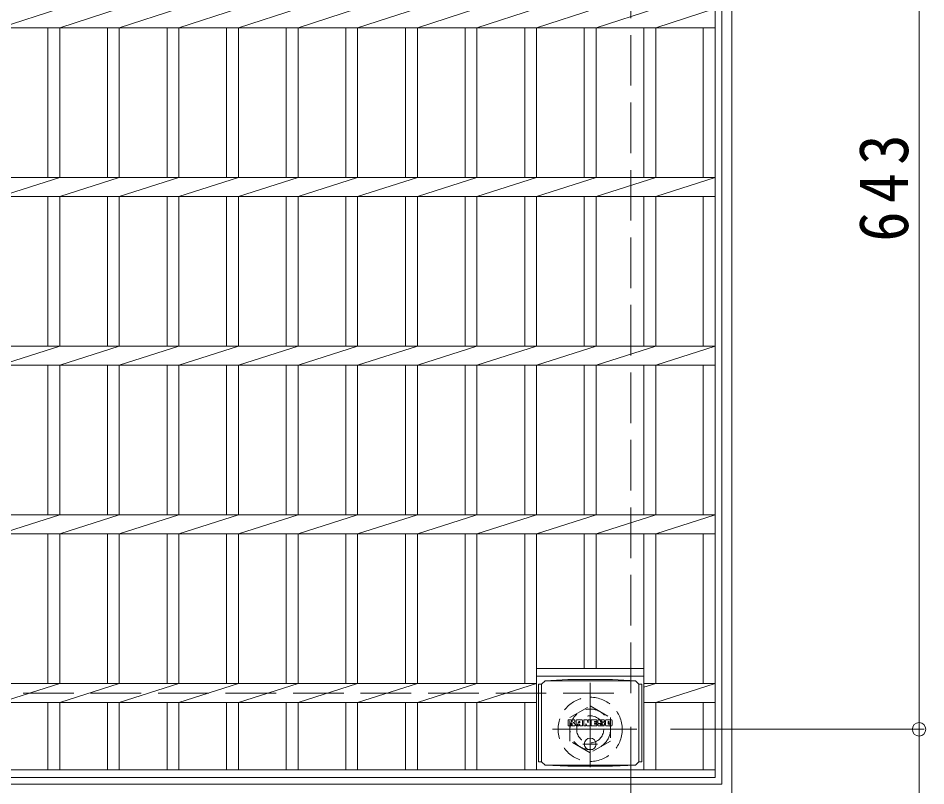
# Model space of a CAD drawing. Units: millimetres at full size, sheet at 1:10; details may follow other scales. Extents: x -2276 to 2391, y -1941 to 1620.
# Drawn here: x -949 to -412, y 703 to 1158 of the extents above; entities that cross this region are included whole.
import ezdxf

# ---------------------------------------------------------------- set-up
doc = ezdxf.new("R2010")
doc.units = ezdxf.units.MM
doc.header["$LTSCALE"] = 10
doc.header["$PDMODE"] = 32
doc.header["$PDSIZE"] = 8
for name, pattern in [('CHAIN1', [8, 5, -1, 1, -1]), ('DASHED1', [1.8, 1.2, -0.6]), ('DASHED3', [4, 3, -1])]:
    doc.linetypes.add(name, pattern=pattern)
for name, color, linetype, lineweight in [('C-1', 2, 'Continuous', 9), ('C-2', 3, 'Continuous', 9), ('C-4', 7, 'Continuous', 9), ('C-9', 2, 'Continuous', 9), ('C-F', 7, 'Continuous', 9)]:
    doc.layers.add(name, color=color, linetype=linetype, lineweight=lineweight)
doc.styles.add('ＭＳ ゴシック', font='')
doc.styles.get('ＭＳ ゴシック').set_extended_font_data('MS Gothic')

msp = doc.modelspace()

# ---------------------------------------------------------------- linework, layer by layer
at = {"layer": 'C-1'}
for p, q in [((-526.5, 698.35), (-526.5, 1418.35)), ((-532.5, 1412.35), (-532.5, 704.35)), ((-1240.5, 704.35), (-532.5, 704.35))]:
    msp.add_line(p, q, dxfattribs=at)
at = {"layer": 'C-1', "linetype": 'DASHED3'}
for p, q in [((-586.5, 758.35), (-586.5, 1358.35)), ((-1186.5, 758.35), (-586.5, 758.35))]:
    msp.add_line(p, q, dxfattribs=at)
at = {"layer": 'C-1', "linetype": 'CHAIN1'}
for p, q in [((-610.5, 764.49), (-610.5, 709.22)), ((-582.86, 736.85), (-638.14, 736.85))]:
    msp.add_line(p, q, dxfattribs=at)
at = {"layer": 'C-1', "linetype": 'DASHED1'}
msp.add_lwpolyline([(-622.5, 729.92), (-622.5, 743.78), (-610.5, 750.71), (-598.5, 743.78), (-598.5, 729.92), (-610.5, 723)], close=True, dxfattribs=at)
for radius in [19, 12, 8]:
    msp.add_circle((-610.5, 736.85), radius, dxfattribs=at)
at = {"layer": 'C-2'}
for p, q in [((-536.5, 708.35), (-536.5, 1408.35)), ((-960.2, 1152.7), (-924.8, 1164)), ((-924.8, 1152.7), (-889.5, 1164)), ((-889.5, 1152.7), (-854.2, 1164)), ((-854.2, 1152.7), (-818.9, 1164)), ((-818.9, 1152.7), (-783.6, 1164)), ((-783.6, 1152.7), (-748.3, 1164)), ((-748.3, 1152.7), (-712.9, 1164)), ((-712.9, 1152.7), (-677.6, 1164)), ((-677.6, 1152.7), (-642.3, 1164)), ((-642.3, 1152.7), (-607, 1164)), ((-607, 1152.7), (-571.7, 1164)), ((-571.7, 1152.7), (-536.5, 1164)), ((-1236.5, 1152.7), (-536.5, 1152.7)), ((-931.8, 1064), (-931.8, 1152.7)), ((-924.8, 1064), (-924.8, 1152.7)), ((-896.5, 1064), (-896.5, 1152.7)), ((-889.5, 1064), (-889.5, 1152.7)), ((-861.2, 1064), (-861.2, 1152.7)), ((-854.2, 1064), (-854.2, 1152.7)), ((-825.9, 1064), (-825.9, 1152.7)), ((-818.9, 1064), (-818.9, 1152.7)), ((-790.6, 1064), (-790.6, 1152.7)), ((-783.6, 1064), (-783.6, 1152.7)), ((-755.3, 1064), (-755.3, 1152.7)), ((-748.3, 1064), (-748.3, 1152.7)), ((-719.9, 1064), (-719.9, 1152.7)), ((-712.9, 1064), (-712.9, 1152.7)), ((-684.6, 1064), (-684.6, 1152.7)), ((-677.6, 1064), (-677.6, 1152.7)), ((-649.3, 1064), (-649.3, 1152.7)), ((-642.3, 1064), (-642.3, 1152.7)), ((-614, 1064), (-614, 1152.7)), ((-607, 1064), (-607, 1152.7)), ((-578.7, 1064), (-578.7, 1152.7)), ((-571.7, 1064), (-571.7, 1152.7)), ((-543.5, 1064), (-543.5, 1152.7)), ((-1236.5, 1064), (-536.5, 1064)), ((-960.2, 1052.7), (-924.8, 1064)), ((-924.8, 1052.7), (-889.5, 1064)), ((-889.5, 1052.7), (-854.2, 1064)), ((-854.2, 1052.7), (-818.9, 1064)), ((-818.9, 1052.7), (-783.6, 1064)), ((-783.6, 1052.7), (-748.3, 1064)), ((-748.3, 1052.7), (-712.9, 1064)), ((-712.9, 1052.7), (-677.6, 1064)), ((-677.6, 1052.7), (-642.3, 1064)), ((-642.3, 1052.7), (-607, 1064)), ((-607, 1052.7), (-571.7, 1064)), ((-571.7, 1052.7), (-536.5, 1064)), ((-1236.5, 1052.7), (-536.5, 1052.7)), ((-931.8, 964), (-931.8, 1052.7)), ((-924.8, 964), (-924.8, 1052.7)), ((-896.5, 964), (-896.5, 1052.7)), ((-889.5, 964), (-889.5, 1052.7)), ((-861.2, 964), (-861.2, 1052.7)), ((-854.2, 964), (-854.2, 1052.7)), ((-825.9, 964), (-825.9, 1052.7)), ((-818.9, 964), (-818.9, 1052.7)), ((-790.6, 964), (-790.6, 1052.7)), ((-783.6, 964), (-783.6, 1052.7)), ((-755.3, 964), (-755.3, 1052.7)), ((-748.3, 964), (-748.3, 1052.7)), ((-719.9, 964), (-719.9, 1052.7)), ((-712.9, 964), (-712.9, 1052.7)), ((-684.6, 964), (-684.6, 1052.7)), ((-677.6, 964), (-677.6, 1052.7)), ((-649.3, 964), (-649.3, 1052.7)), ((-642.3, 964), (-642.3, 1052.7)), ((-614, 964), (-614, 1052.7)), ((-607, 964), (-607, 1052.7)), ((-578.7, 964), (-578.7, 1052.7)), ((-571.7, 964), (-571.7, 1052.7)), ((-543.5, 964), (-543.5, 1052.7)), ((-1236.5, 964), (-536.5, 964)), ((-960.2, 952.7), (-924.8, 964)), ((-924.8, 952.7), (-889.5, 964)), ((-889.5, 952.7), (-854.2, 964)), ((-854.2, 952.7), (-818.9, 964)), ((-818.9, 952.7), (-783.6, 964)), ((-783.6, 952.7), (-748.3, 964)), ((-748.3, 952.7), (-712.9, 964)), ((-712.9, 952.7), (-677.6, 964)), ((-677.6, 952.7), (-642.3, 964)), ((-642.3, 952.7), (-607, 964)), ((-607, 952.7), (-571.7, 964)), ((-571.7, 952.7), (-536.5, 964)), ((-1236.5, 952.7), (-536.5, 952.7)), ((-931.8, 864), (-931.8, 952.7)), ((-924.8, 864), (-924.8, 952.7)), ((-896.5, 864), (-896.5, 952.7)), ((-889.5, 864), (-889.5, 952.7)), ((-861.2, 864), (-861.2, 952.7)), ((-854.2, 864), (-854.2, 952.7)), ((-825.9, 864), (-825.9, 952.7)), ((-818.9, 864), (-818.9, 952.7)), ((-790.6, 864), (-790.6, 952.7)), ((-783.6, 864), (-783.6, 952.7)), ((-755.3, 864), (-755.3, 952.7)), ((-748.3, 864), (-748.3, 952.7)), ((-719.9, 864), (-719.9, 952.7)), ((-712.9, 864), (-712.9, 952.7)), ((-684.6, 864), (-684.6, 952.7)), ((-677.6, 864), (-677.6, 952.7)), ((-649.3, 864), (-649.3, 952.7)), ((-642.3, 864), (-642.3, 952.7)), ((-614, 864), (-614, 952.7)), ((-607, 864), (-607, 952.7)), ((-578.7, 864), (-578.7, 952.7)), ((-571.7, 864), (-571.7, 952.7)), ((-543.5, 864), (-543.5, 952.7)), ((-1236.5, 864), (-536.5, 864)), ((-960.2, 852.7), (-924.8, 864)), ((-924.8, 852.7), (-889.5, 864)), ((-889.5, 852.7), (-854.2, 864)), ((-854.2, 852.7), (-818.9, 864)), ((-818.9, 852.7), (-783.6, 864)), ((-783.6, 852.7), (-748.3, 864)), ((-748.3, 852.7), (-712.9, 864)), ((-712.9, 852.7), (-677.6, 864)), ((-677.6, 852.7), (-642.3, 864)), ((-642.3, 852.7), (-607, 864)), ((-607, 852.7), (-571.7, 864)), ((-571.7, 852.7), (-536.5, 864)), ((-1236.5, 852.7), (-536.5, 852.7)), ((-931.8, 764), (-931.8, 852.7)), ((-924.8, 764), (-924.8, 852.7)), ((-896.5, 764), (-896.5, 852.7)), ((-889.5, 764), (-889.5, 852.7)), ((-861.2, 764), (-861.2, 852.7)), ((-854.2, 764), (-854.2, 852.7)), ((-825.9, 764), (-825.9, 852.7)), ((-818.9, 764), (-818.9, 852.7)), ((-790.6, 764), (-790.6, 852.7)), ((-783.6, 764), (-783.6, 852.7)), ((-755.3, 764), (-755.3, 852.7)), ((-748.3, 764), (-748.3, 852.7)), ((-719.9, 764), (-719.9, 852.7)), ((-712.9, 764), (-712.9, 852.7)), ((-684.6, 764), (-684.6, 852.7)), ((-677.6, 764), (-677.6, 852.7)), ((-649.3, 764), (-649.3, 852.7)), ((-642.3, 712.85), (-642.3, 852.7)), ((-614, 772.85), (-614, 852.7)), ((-607, 772.85), (-607, 852.7)), ((-578.7, 712.85), (-578.7, 852.7)), ((-571.7, 764), (-571.7, 852.7)), ((-543.5, 764), (-543.5, 852.7)), ((-578.7, 772.85), (-642.3, 772.85)), ((-1143.7, 764), (-642.3, 764)), ((-960.2, 752.7), (-924.8, 764)), ((-924.8, 752.7), (-889.5, 764)), ((-889.5, 752.7), (-854.2, 764)), ((-854.2, 752.7), (-818.9, 764)), ((-818.9, 752.7), (-783.6, 764)), ((-783.6, 752.7), (-748.3, 764)), ((-748.3, 752.7), (-712.9, 764)), ((-712.9, 752.7), (-677.6, 764)), ((-677.6, 752.7), (-642.3, 764)), ((-578.7, 768.35), (-642.3, 768.35)), ((-578.7, 761.76), (-571.7, 764)), ((-578.7, 764), (-536.5, 764)), ((-571.7, 752.7), (-536.5, 764)), ((-1143.7, 752.7), (-642.3, 752.7)), ((-931.8, 712.85), (-931.8, 752.7)), ((-924.8, 712.85), (-924.8, 752.7)), ((-896.5, 712.85), (-896.5, 752.7)), ((-889.5, 712.85), (-889.5, 752.7)), ((-861.2, 712.85), (-861.2, 752.7)), ((-854.2, 712.85), (-854.2, 752.7)), ((-825.9, 712.85), (-825.9, 752.7)), ((-818.9, 712.85), (-818.9, 752.7)), ((-790.6, 712.85), (-790.6, 752.7)), ((-783.6, 712.85), (-783.6, 752.7)), ((-755.3, 712.85), (-755.3, 752.7)), ((-748.3, 712.85), (-748.3, 752.7)), ((-719.9, 712.85), (-719.9, 752.7)), ((-712.9, 712.85), (-712.9, 752.7)), ((-684.6, 712.85), (-684.6, 752.7)), ((-677.6, 712.85), (-677.6, 752.7)), ((-649.3, 712.85), (-649.3, 752.7)), ((-642.3, 752.7), (-642.3, 752.7)), ((-578.7, 752.7), (-536.5, 752.7)), ((-571.7, 712.85), (-571.7, 752.7)), ((-543.5, 712.85), (-543.5, 752.7)), ((-536.5, 712.85), (-1236.5, 712.85)), ((-536.5, 708.35), (-1236.5, 708.35))]:
    msp.add_line(p, q, dxfattribs=at)
at = {"layer": 'C-4'}
for p, q in [((-415.65, 736.85), (-415.65, 1379.85)), ((-586.5, 586.77), (-586.5, 738.35)), ((-412.65, 736.85), (-562.86, 736.85)), ((-415.65, 586.43), (-415.65, 736.85))]:
    msp.add_line(p, q, dxfattribs=at)
msp.add_point((-415.65, 736.85), dxfattribs=at)
at = {"layer": 'C-9'}
for p, q in [((-639.25, 763.62), (-637.25, 765.62)), ((-639.25, 717.62), (-639.25, 763.62)), ((-637.25, 765.62), (-623.79, 766.3)), ((-637.25, 765.62), (-583.75, 765.62)), ((-597.21, 766.3), (-623.79, 766.3)), ((-583.75, 765.62), (-597.21, 766.3)), ((-581.75, 763.62), (-583.75, 765.62)), ((-581.75, 717.62), (-581.75, 763.62)), ((-639.25, 763.58), (-641.05, 763.58)), ((-641.05, 763.58), (-641.05, 717.67)), ((-581.75, 763.58), (-579.95, 763.58)), ((-579.95, 763.58), (-579.95, 717.67)), ((-639.25, 717.67), (-641.05, 717.67)), ((-639.25, 717.62), (-637.25, 715.62)), ((-637.25, 715.62), (-623.79, 714.94)), ((-637.25, 715.62), (-583.75, 715.62)), ((-583.75, 715.62), (-597.21, 714.94)), ((-581.75, 717.62), (-583.75, 715.62)), ((-581.75, 717.67), (-579.95, 717.67)), ((-597.21, 714.94), (-623.79, 714.94))]:
    msp.add_line(p, q, dxfattribs=at)
at = {"layer": 'C-9', "linetype": 'CHAIN1'}
for p, q in [((-610.5, 731.81), (-610.5, 724.44)), ((-606.14, 728.12), (-614.86, 728.12))]:
    msp.add_line(p, q, dxfattribs=at)
at = {"layer": 'C-9'}
msp.add_circle((-610.5, 728.12), 3.5, dxfattribs=at)
at = {"layer": 'C-F'}
for p, q in [((-623.51, 739.03), (-623.51, 742.38)), ((-621.83, 742.54), (-623.35, 742.54)), ((-621.67, 742.38), (-621.67, 741.45)), ((-621.17, 742.38), (-621.17, 741.45)), ((-619.66, 742.54), (-621.01, 742.54)), ((-619.51, 742.38), (-619.51, 741.6)), ((-615.53, 742.54), (-618.32, 742.54)), ((-614.33, 742.38), (-614.33, 739.03)), ((-614.17, 742.54), (-612.47, 742.54)), ((-612.32, 742.43), (-611.84, 740.93)), ((-611.68, 742.38), (-611.68, 740.96)), ((-611.52, 742.54), (-610.5, 742.54)), ((-610.35, 742.38), (-610.35, 739.03)), ((-609.84, 739.03), (-609.84, 742.38)), ((-609.68, 742.54), (-606.66, 742.54)), ((-606.5, 741.7), (-606.5, 742.38)), ((-602.52, 742.54), (-605.57, 742.54)), ((-598.01, 742.54), (-600.96, 742.54)), ((-623.35, 738.87), (-621.83, 738.87)), ((-621.67, 739.03), (-621.67, 740.11)), ((-621.17, 739.03), (-621.17, 740.11)), ((-621.02, 738.87), (-619.66, 738.87)), ((-619.5, 739.03), (-619.5, 739.96)), ((-618.84, 739.03), (-618.84, 742.01)), ((-617.34, 738.87), (-618.69, 738.87)), ((-617.18, 740.74), (-617.18, 741.28)), ((-617.18, 739.03), (-617.18, 739.44)), ((-616.72, 740.69), (-617.13, 740.69)), ((-616.67, 740.74), (-616.67, 741.28)), ((-616.67, 739.03), (-616.67, 739.44)), ((-616.51, 738.87), (-615.16, 738.87)), ((-615, 739.03), (-615, 742.01)), ((-613.17, 738.87), (-614.17, 738.87)), ((-613.01, 739.03), (-613.01, 739.93)), ((-612.53, 738.98), (-612.82, 739.96)), ((-610.5, 738.87), (-612.37, 738.87)), ((-609.68, 738.87), (-606.67, 738.87)), ((-606.66, 741.54), (-607.78, 741.54)), ((-606.66, 741.1), (-607.78, 741.1)), ((-606.66, 740.3), (-607.78, 740.3)), ((-606.67, 739.87), (-607.78, 739.87)), ((-606.51, 739.03), (-606.51, 739.71)), ((-606.5, 740.46), (-606.5, 740.95)), ((-606, 739.88), (-606, 739.39)), ((-605.84, 740.04), (-604.49, 740.04)), ((-603.99, 740.37), (-605.57, 740.37)), ((-602.42, 738.87), (-605.47, 738.87)), ((-604.34, 741.19), (-604.34, 741.61)), ((-604.33, 739.88), (-604.33, 739.77)), ((-604.18, 741.04), (-602.42, 741.04)), ((-603.83, 740.21), (-603.83, 739.77)), ((-603.82, 741.51), (-603.82, 741.61)), ((-603.66, 741.36), (-601.99, 741.36)), ((-601.99, 742.01), (-601.99, 741.36)), ((-601.48, 739.39), (-601.48, 742.01)), ((-598.01, 738.87), (-600.96, 738.87)), ((-599.81, 740.19), (-599.81, 741.21)), ((-599.17, 740.19), (-599.17, 741.21)), ((-597.49, 742.01), (-597.49, 739.39))]:
    msp.add_line(p, q, dxfattribs=at)
for centre, radius, start, end in [((-623.35, 742.38), 0.157, 90, 180), ((-621.83, 742.38), 0.157, 0, 90), ((-621.01, 742.38), 0.157, 90, 180), ((-619.66, 742.38), 0.157, 0, 90), ((-618.32, 742.01), 0.524, 90, 180), ((-615.53, 742.01), 0.524, 0, 90), ((-614.17, 742.38), 0.157, 90, 180), ((-612.47, 742.38), 0.157, 17.7564, 90), ((-611.52, 742.38), 0.157, 90, 180), ((-610.5, 742.38), 0.157, 0, 90), ((-609.68, 742.38), 0.157, 90, 180), ((-606.66, 742.38), 0.157, 0, 90), ((-603.62, 741.45), 2.38, 157.1011, 202.8989), ((-605.57, 742.27), 0.262, 90, 157.1011), ((-602.52, 742.01), 0.524, 0, 90), ((-600.96, 742.01), 0.524, 90, 180), ((-598.01, 742.01), 0.524, 0, 90), ((-623.35, 739.03), 0.157, 180, 270), ((-621.83, 739.03), 0.157, 270, 0), ((-621.42, 741.45), 0.251, 180, 0), ((-621.42, 740.11), 0.249, 0, 180), ((-621.02, 739.03), 0.157, 180, 270), ((-620.59, 740.78), 0.088, 97.3317, 266.5718), ((-620.89, 743.11), 2.27, 277.3317, 299.4207), ((-620.69, 739.05), 1.64, 53.7199, 86.5718), ((-620.03, 741.6), 0.524, 299.4207, 0), ((-620.03, 739.96), 0.524, 0, 53.7199), ((-619.66, 739.03), 0.157, 270, 0), ((-618.69, 739.03), 0.157, 180, 270), ((-617.34, 739.03), 0.157, 270, 0), ((-617.13, 740.74), 0.052, 180, 270), ((-616.92, 741.28), 0.255, 0, 180), ((-616.92, 739.44), 0.255, 0, 180), ((-616.72, 740.74), 0.052, 270, 0), ((-616.51, 739.03), 0.157, 180, 270), ((-615.16, 739.03), 0.157, 270, 0), ((-614.17, 739.03), 0.157, 180, 270), ((-613.17, 739.03), 0.157, 270, 0), ((-612.91, 739.93), 0.101, 16.4887, 180), ((-612.37, 739.03), 0.157, 196.4888, 270), ((-611.76, 740.96), 0.083, 197.7563, 0), ((-610.5, 739.03), 0.157, 270, 0), ((-609.68, 739.03), 0.157, 180, 270), ((-607.78, 741.32), 0.22, 90, 270), ((-607.78, 740.08), 0.214, 90, 270), ((-606.67, 739.71), 0.157, 0, 90), ((-606.67, 739.03), 0.157, 270, 0), ((-606.66, 741.7), 0.157, 270, 0), ((-606.66, 740.95), 0.157, 0, 90), ((-606.66, 740.46), 0.157, 270, 0), ((-605.84, 739.88), 0.157, 90, 180), ((-605.47, 739.39), 0.524, 180, 270), ((-605.57, 740.63), 0.262, 202.8989, 270), ((-604.49, 739.88), 0.157, 0, 90), ((-604.08, 741.61), 0.259, 0, 180), ((-604.18, 741.19), 0.157, 180, 270), ((-604.08, 739.77), 0.25, 180, 0), ((-603.99, 740.21), 0.157, 0, 90), ((-603.66, 741.51), 0.157, 180, 270), ((-602.42, 740.77), 0.262, 22.908, 90), ((-602.42, 739.13), 0.262, 270, 337.092), ((-604.37, 739.95), 2.37, 337.092, 22.908), ((-600.96, 739.39), 0.524, 180, 270), ((-599.49, 741.21), 0.321, 0, 180), ((-599.49, 740.19), 0.321, 180, 0), ((-598.01, 739.39), 0.524, 270, 0)]:
    msp.add_arc(centre, radius, start, end, dxfattribs=at)

# ---------------------------------------------------------------- texts
at = {"layer": 'C-4', "color": 2, "insert": (-421.65, 1025.85), "char_height": 29.33, "attachment_point": 7, "rotation": 90, "style": 'ＭＳ ゴシック'}
msp.add_mtext('\\T1.27;\\W0.9;643', dxfattribs=at)

doc.saveas('drawing.dxf')
